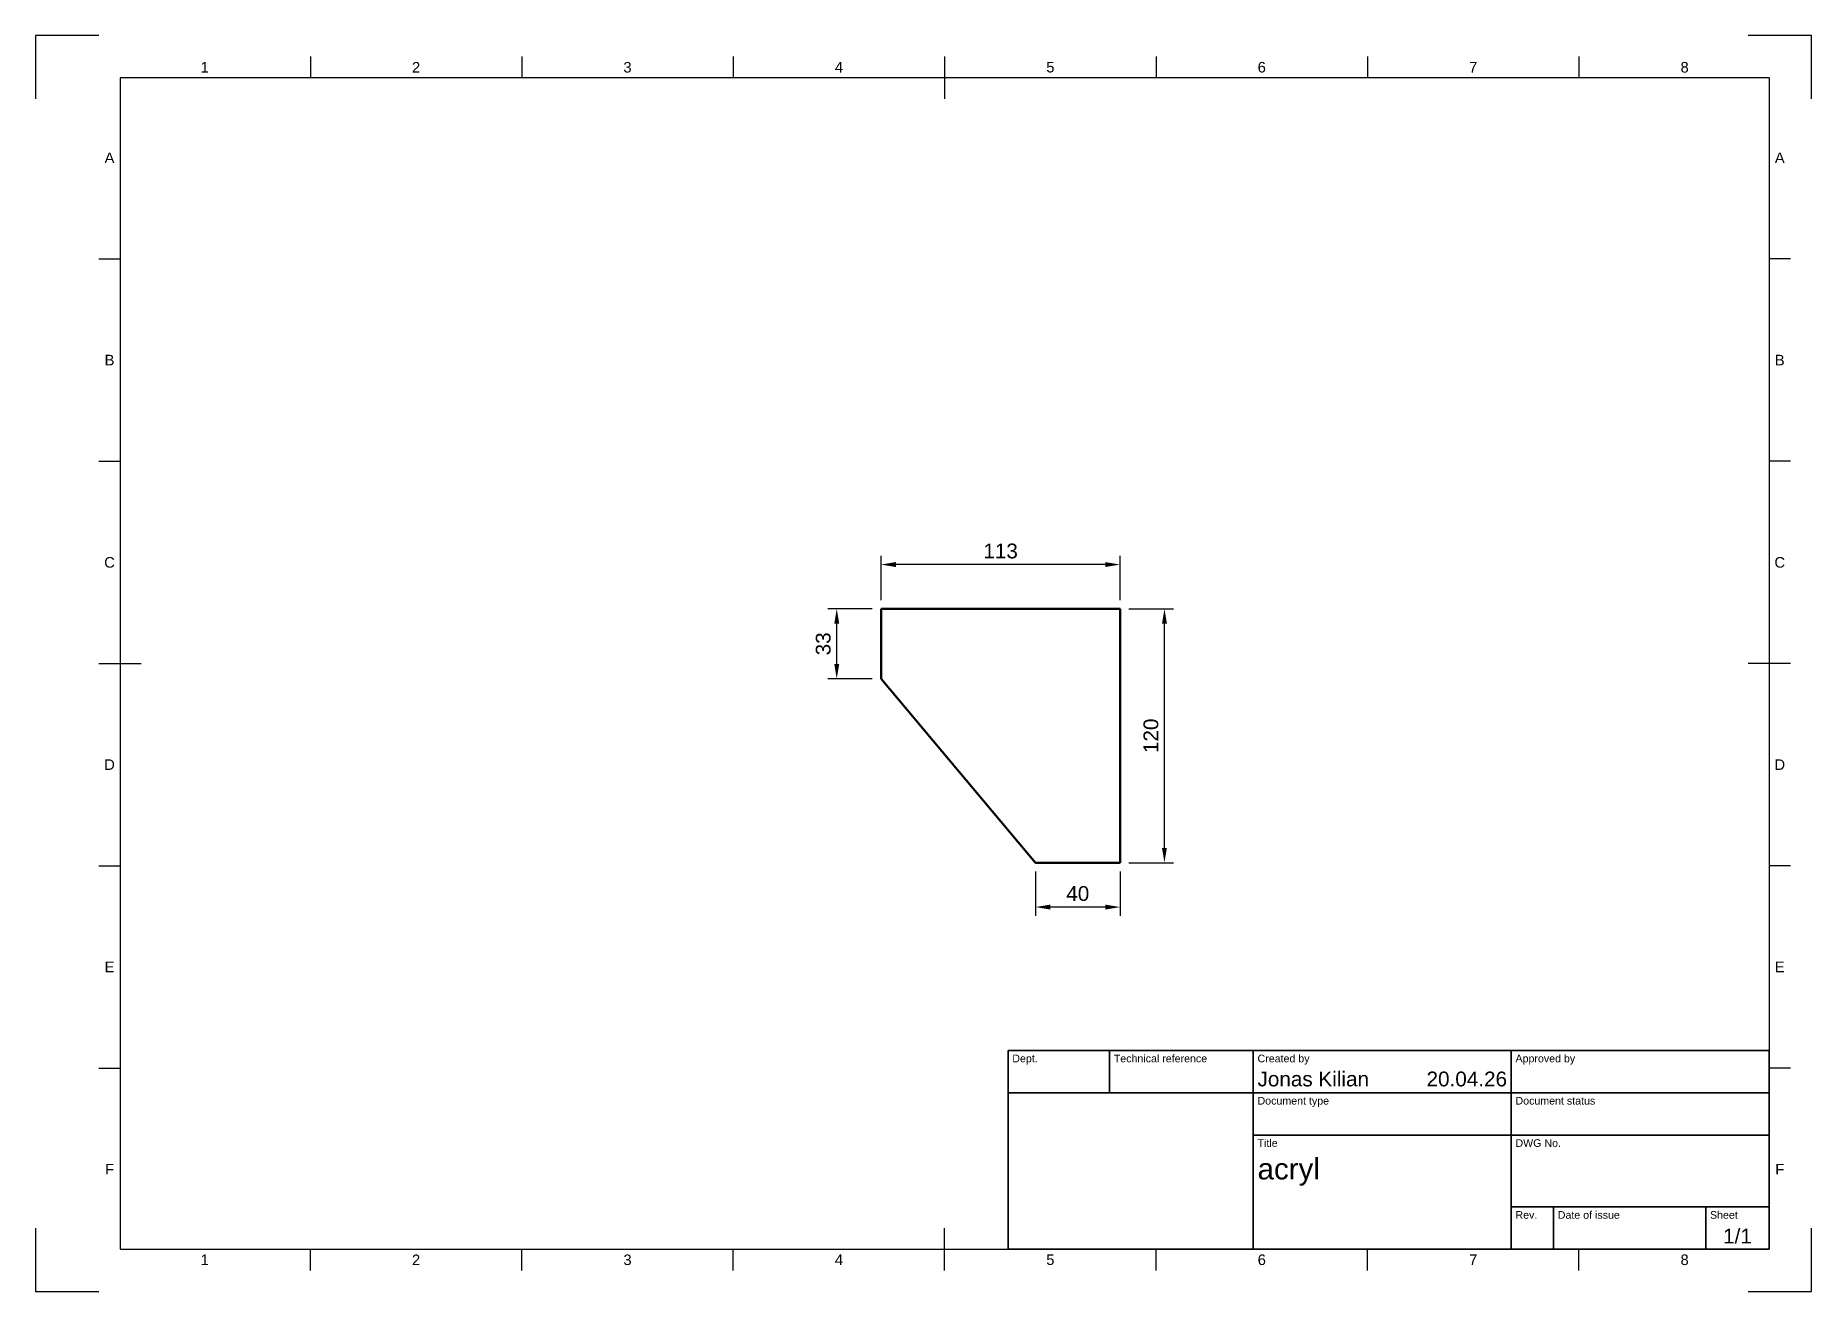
# Model space of a CAD drawing. Header units: millimetres. Extents: x 0 to 420, y 0 to 297.
import ezdxf
from ezdxf.enums import TextEntityAlignment as Align

# ---------------------------------------------------------------- set-up
doc = ezdxf.new("R2010")
doc.units = ezdxf.units.MM
doc.header["$LTSCALE"] = 0.75
for name, color, linetype, lineweight in [('BORDER', 7, 'Continuous', 25), ('FD_Dimensions', 7, 'Continuous', 25), ('TITLEBLOCK', 7, 'Continuous', 35), ('Visible', 7, 'Continuous', 50)]:
    doc.layers.add(name, color=color, linetype=linetype, lineweight=lineweight)
doc.styles.add('FusionTitle', font='Arial.ttf')
doc.styles.get("Standard").update_dxf_attribs({"font": 'Arial.ttf'})
doc.dimstyles.new('Dim-ISO-25', dxfattribs={"dimtxt": 3.5, "dimasz": 3.5, "dimexe": 2.1, "dimexo": 2.1, "dimgap": 1.4, "dimtad": 1, "dimzin": 12, "dimdsep": 46, "dimtxsty": 'Standard', "dimcen": 0, "dimazin": 3, "dimtp": 0.1, "dimtm": 0.1, "dimtfac": 0.714286, "dimtmove": 0, "dimatfit": 3, "dimfxl": 1, "dimtzin": 12, "dimarcsym": 0})

# ---------------------------------------------------------------- blocks, each defined once
blk = doc.blocks.new('ISO_A3_SHEET')
at = {"layer": 'BORDER'}
for p, q in [((65, 292), (65, 287)), ((115, 292), (115, 287)), ((165, 292), (165, 287)), ((215, 292), (215, 282)), ((265, 292), (265, 287)), ((315, 292), (315, 287)), ((365, 292), (365, 287)), ((410, 287), (20, 287)), ((20, 287), (20, 10)), ((410, 287), (410, 10)), ((15, 244.16666), (20, 244.16666)), ((415, 244.16666), (410, 244.16666)), ((15, 196.33333), (20, 196.33333)), ((415, 196.33333), (410, 196.33333)), ((15, 148.5), (25, 148.5)), ((415, 148.5), (405, 148.5)), ((15, 100.66667), (20, 100.66667)), ((415, 100.66667), (410, 100.66667)), ((15, 52.83334), (20, 52.83334)), ((415, 52.83334), (410, 52.83334)), ((215, 5), (215, 15)), ((20, 10), (410, 10)), ((65, 5), (65, 10)), ((115, 5), (115, 10)), ((165, 5), (165, 10)), ((265, 5), (265, 10)), ((315, 5), (315, 10)), ((365, 5), (365, 10))]:
    blk.add_line(p, q, dxfattribs=at)
at = {"layer": 'Defpoints'}
for p, q in [((15, 297), (0, 297)), ((0, 297), (0, 282)), ((420, 297), (405, 297)), ((420, 282), (420, 297)), ((0, 15), (0, 0)), ((420, 0), (420, 15)), ((0, 0), (15, 0)), ((405, 0), (420, 0))]:
    blk.add_line(p, q, dxfattribs=at)
at = {"layer": 'BORDER', "style": 'FusionTitle'}
for s, p in [('1', (40, 289.5)), ('2', (90, 289.5)), ('3', (140, 289.5)), ('4', (190, 289.5)), ('5', (240, 289.5)), ('6', (290, 289.5)), ('7', (340, 289.5)), ('8', (390, 289.5)), ('A', (17.5, 268.08333)), ('A', (412.5, 268.08333)), ('B', (17.5, 220.25)), ('B', (412.5, 220.25)), ('C', (17.5, 172.41667)), ('C', (412.5, 172.41667)), ('D', (17.5, 124.58334)), ('D', (412.5, 124.58334)), ('E', (17.5, 76.75001)), ('E', (412.5, 76.75001)), ('F', (17.5, 28.91668)), ('F', (412.5, 28.91668)), ('1', (40, 7.5)), ('2', (90, 7.5)), ('3', (140, 7.5)), ('4', (190, 7.5)), ('5', (240, 7.5)), ('6', (290, 7.5)), ('7', (340, 7.5)), ('8', (390, 7.5))]:
    blk.add_text(s, height=2.5, dxfattribs=at).set_placement(p, align=Align.MIDDLE)
blk = doc.blocks.new('ISO_TITLEBLOCK')
at = {"layer": 'TITLEBLOCK'}
for p, q in [((0, 47), (-180, 47)), ((-180, 47), (-180, 0)), ((-156, 37), (-156, 47)), ((-122, 0), (-122, 47)), ((-61, 0), (-61, 47)), ((0, 0), (0, 47)), ((-180, 37), (0, 37)), ((-122, 27), (0, 27)), ((-61, 10), (0, 10)), ((-51, 0), (-51, 10)), ((-15, 0), (-15, 10)), ((-180, 0), (0, 0))]:
    blk.add_line(p, q, dxfattribs=at)
at = {"layer": 'TITLEBLOCK', "style": 'FusionTitle'}
for s, p in [('Dept.', (-179, 46)), ('Technical reference', (-155, 46)), ('Created by', (-121, 46)), ('Approved by', (-60, 46)), ('Document type', (-121, 36)), ('Document status', (-60, 36)), ('Title', (-121, 26)), ('DWG No.', (-60, 26)), ('Rev.', (-60, 9)), ('Date of issue', (-50, 9)), ('Sheet', (-14, 9))]:
    blk.add_text(s, height=1.8, dxfattribs=at).set_placement(p, align=Align.TOP_LEFT)
for tag, height, p in [('DEPT', 3.5, (-179, 42)), ('TECHNICAL_REFERENCE', 3.5, (-155, 42)), ('CREATED_BY', 3.5, (-121, 42)), ('APPROVED_BY', 3.5, (-60, 42)), ('DOCUMENT_TYPE', 3.5, (-121, 32)), ('DOCUMENT_STATUS', 3.5, (-60, 32)), ('TITLE_1', 5, (-121, 21.5)), ('TITLE_2', 5, (-121, 14)), ('TITLE_3', 5, (-121, 6.5)), ('DATE_OF_ISSUE', 3.5, (-50, 5))]:
    blk.add_attdef(tag, text='', height=height, dxfattribs=at).set_placement(p, align=Align.TOP_LEFT)
for tag, p in [('CREATED_DATE', (-62, 42)), ('APPROVED_DATE', (-0.99, 42))]:
    blk.add_attdef(tag, text='', height=3.5, dxfattribs=at).set_placement(p, align=Align.TOP_RIGHT)
for tag, height, p in [('DRAWING_NUMBER', 5, (-30.5, 19.75)), ('REV', 3.5, (-56, 4.85)), ('SHEET', 3.5, (-7.5, 4.85))]:
    blk.add_attdef(tag, text='', height=height, dxfattribs=at).set_placement(p, align=Align.TOP_CENTER)
blk = doc.blocks.new('*D8')
at = {"layer": 'Defpoints', "color": 0, "transparency": 16777216}
for p in [(199.985566, 171.897323), (199.985566, 161.397323), (256.486399, 161.397323)]:
    blk.add_point(p, dxfattribs=at)
at = {"layer": 'FD_Dimensions', "color": 0, "lineweight": -2, "transparency": 16777216}
for p, q in [((199.985566, 163.497323), (199.985566, 173.997323)), ((256.486399, 163.497323), (256.486399, 173.997323)), ((252.986399, 171.897323), (203.485566, 171.897323))]:
    blk.add_line(p, q, dxfattribs=at)
at = {"layer": 'FD_Dimensions', "color": 0, "transparency": 16777216}
for points in [[(203.485566, 172.480656), (203.485566, 171.31399), (199.985566, 171.897323)], [(252.986399, 172.480656), (252.986399, 171.31399), (256.486399, 171.897323)]]:
    blk.add_solid(points, dxfattribs=at)
at = {"layer": 'FD_Dimensions', "color": 0, "transparency": 16777216, "insert": (228.235983, 175.085522), "char_height": 3.5, "attachment_point": 5}
blk.add_mtext('113', dxfattribs=at)
blk = doc.blocks.new('*D9')
at = {"layer": 'Defpoints', "color": 0, "transparency": 16777216}
for p in [(189.485566, 161.397323), (199.985566, 161.397323), (199.985566, 144.897323)]:
    blk.add_point(p, dxfattribs=at)
at = {"layer": 'FD_Dimensions', "color": 0, "lineweight": -2, "transparency": 16777216}
for p, q in [((197.885566, 161.397323), (187.385566, 161.397323)), ((189.485566, 148.397323), (189.485566, 157.897323)), ((197.885566, 144.897323), (187.385566, 144.897323))]:
    blk.add_line(p, q, dxfattribs=at)
at = {"layer": 'FD_Dimensions', "color": 0, "transparency": 16777216}
for points in [[(188.902232, 157.897323), (190.068899, 157.897323), (189.485566, 161.397323)], [(188.902232, 148.397323), (190.068899, 148.397323), (189.485566, 144.897323)]]:
    blk.add_solid(points, dxfattribs=at)
at = {"layer": 'FD_Dimensions', "color": 0, "transparency": 16777216, "insert": (186.297366, 153.147323), "char_height": 3.5, "attachment_point": 5, "rotation": 90}
blk.add_mtext('33', dxfattribs=at)
blk = doc.blocks.new('*D10')
at = {"layer": 'Defpoints', "color": 0, "transparency": 16777216}
for p in [(256.486399, 161.397323), (266.986399, 161.397323), (256.486399, 101.397323)]:
    blk.add_point(p, dxfattribs=at)
at = {"layer": 'FD_Dimensions', "color": 0, "lineweight": -2, "transparency": 16777216}
for p, q in [((258.586399, 161.397323), (269.086399, 161.397323)), ((266.986399, 104.897323), (266.986399, 157.897323)), ((258.586399, 101.397323), (269.086399, 101.397323))]:
    blk.add_line(p, q, dxfattribs=at)
at = {"layer": 'FD_Dimensions', "color": 0, "transparency": 16777216}
for points in [[(266.403066, 157.897323), (267.569733, 157.897323), (266.986399, 161.397323)], [(266.403066, 104.897323), (267.569733, 104.897323), (266.986399, 101.397323)]]:
    blk.add_solid(points, dxfattribs=at)
at = {"layer": 'FD_Dimensions', "color": 0, "transparency": 16777216, "insert": (263.799394, 131.397323), "char_height": 3.5, "attachment_point": 5, "rotation": 90}
blk.add_mtext('120', dxfattribs=at)
blk = doc.blocks.new('*D11')
at = {"layer": 'Defpoints', "color": 0, "transparency": 16777216}
for p in [(236.486399, 101.397323), (256.486399, 101.397323), (236.486399, 90.897323)]:
    blk.add_point(p, dxfattribs=at)
at = {"layer": 'FD_Dimensions', "color": 0, "lineweight": -2, "transparency": 16777216}
for p, q in [((236.486399, 99.297323), (236.486399, 88.797323)), ((256.486399, 99.297323), (256.486399, 88.797323)), ((252.986399, 90.897323), (239.986399, 90.897323))]:
    blk.add_line(p, q, dxfattribs=at)
at = {"layer": 'FD_Dimensions', "color": 0, "transparency": 16777216}
for points in [[(239.986399, 91.480656), (239.986399, 90.31399), (236.486399, 90.897323)], [(252.986399, 91.480656), (252.986399, 90.31399), (256.486399, 90.897323)]]:
    blk.add_solid(points, dxfattribs=at)
at = {"layer": 'FD_Dimensions', "color": 0, "transparency": 16777216, "insert": (246.486399, 94.084328), "char_height": 3.5, "attachment_point": 5}
blk.add_mtext('40', dxfattribs=at)

msp = doc.modelspace()

# ---------------------------------------------------------------- linework, layer by layer
at = {"layer": 'Visible', "extrusion": (0, 1, 0)}
for p, q in [((256.486399, 161.397323), (199.985566, 161.397323)), ((199.985566, 144.897323), (199.985566, 161.397323)), ((256.486399, 101.397323), (256.486399, 161.397323)), ((236.486399, 101.397323), (199.985566, 144.897323)), ((256.486399, 101.397323), (236.486399, 101.397323))]:
    msp.add_line(p, q, dxfattribs=at)

# ---------------------------------------------------------------- block references
at = {"layer": 'BORDER'}
msp.add_blockref('ISO_A3_SHEET', (0, 0), dxfattribs=at)
at = {"layer": 'TITLEBLOCK'}
msp.add_blockref('ISO_TITLEBLOCK', (410, 10), dxfattribs=at).add_auto_attribs({'CREATED_DATE': '20.04.26', 'SHEET': '1/1', 'TITLE_1': 'acryl', 'CREATED_BY': 'Jonas Kilian'})

# ---------------------------------------------------------------- dimensions: what is measured, and where the dimension line sits
at = {"layer": 'FD_Dimensions'}
for p1, p2, distance, picture, middle in [((256.486399, 161.397323), (199.985566, 161.397323), -10.5, '*D8', (228.235983, 175.085522)), ((199.985566, 144.897323), (199.985566, 161.397323), 10.5, '*D9', (186.297366, 153.147323)), ((256.486399, 101.397323), (256.486399, 161.397323), -10.5, '*D10', (263.799394, 131.397323)), ((256.486399, 101.397323), (236.486399, 101.397323), 10.5, '*D11', (246.486399, 94.084328))]:
    dim = msp.add_aligned_dim(p1=p1, p2=p2, distance=distance, dimstyle='Dim-ISO-25', override={"dimlfac": 2, "dimclrd": 0, "dimclre": 0}, dxfattribs=at)
    dim.commit()
    dim.dimension.update_dxf_attribs({"geometry": picture, "text_midpoint": middle})

doc.saveas('drawing.dxf')
